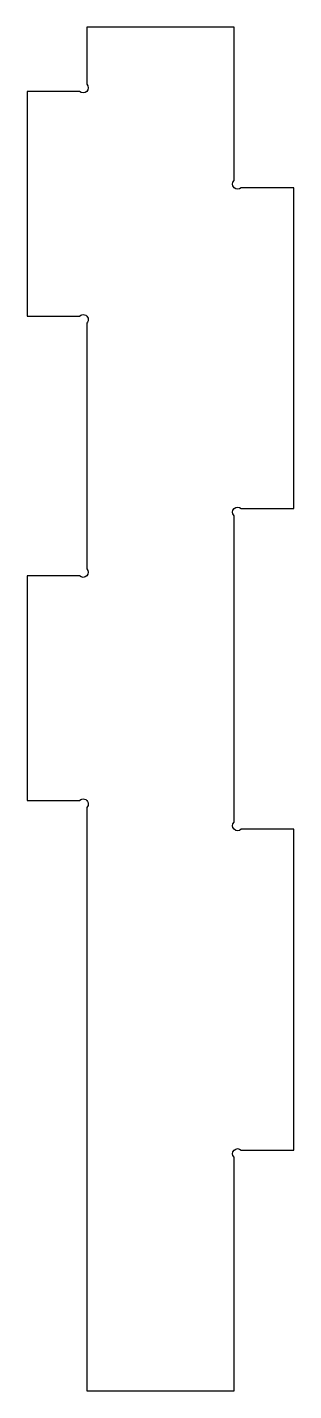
# Model space of a CAD drawing. Header units: millimetres. Extents: x -42 to 42, y -213 to 212.
import ezdxf

# ---------------------------------------------------------------- set-up
doc = ezdxf.new("R2010")
doc.units = ezdxf.units.MM

msp = doc.modelspace()

# ---------------------------------------------------------------- linework, layer by layer
msp.add_lwpolyline([(22.9, 60.26, -1), (25.14, 62.5), (41.5, 62.5), (41.5, 162.5), (25.14, 162.5, -1), (22.9, 164.74), (22.9, 212.5), (-22.95, 212.5), (-22.95, 194.74, -1), (-25.19, 192.5), (-41.5, 192.5), (-41.5, 122.5), (-25.19, 122.5, -1), (-22.95, 120.26), (-22.95, 43.74, -1), (-25.19, 41.5), (-41.5, 41.5), (-41.5, -28.5), (-25.19, -28.5, -1), (-22.95, -30.74), (-22.95, -212.5), (22.9, -212.5), (22.9, -139.74, -1), (25.14, -137.5), (41.5, -137.5), (41.5, -37.5), (25.14, -37.5, -1), (22.9, -35.26)], format="xyb", close=True)

doc.saveas('drawing.dxf')
